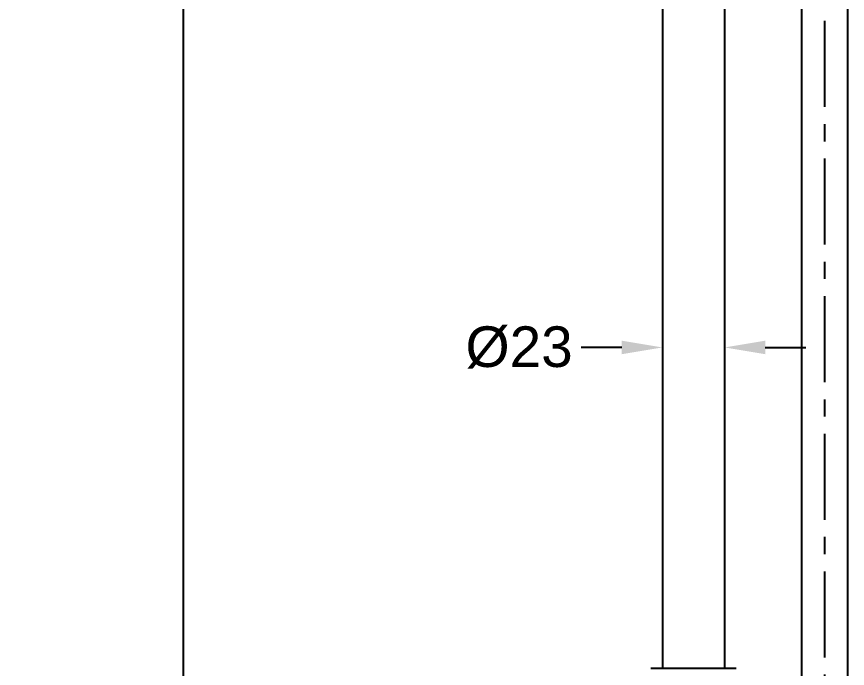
# Model space of a CAD drawing. Header units: millimetres. Extents: x 19741 to 22117, y -10160 to -6800.
# Drawn here: x 20694.7 to 21001.6, y -8629.1 to -8388.4 of the extents above; entities that cross this region are included whole.
import ezdxf

# ---------------------------------------------------------------- set-up
doc = ezdxf.new("R2010")
doc.units = ezdxf.units.MM
doc.linetypes.add('CENTERX2', pattern=[101.6, 63.5, -12.7, 12.7, -12.7])
doc.layers.add('CENTER', color=1, linetype='CENTERX2')
doc.styles.add('ARIAL', font='arial.ttf')
doc.dimstyles.get("Standard").update_dxf_attribs({"dimtxt": 15, "dimasz": 15, "dimexe": 0.18, "dimexo": 0.0625, "dimgap": 4, "dimtad": 0, "dimdec": 1, "dimdsep": 46, "dimtxsty": 'ARIAL', "dimcen": 0, "dimclrd": 5, "dimclre": 5, "dimclrt": 5, "dimadec": 0, "dimazin": 0, "dimtfac": 1, "dimtdec": 1, "dimtofl": 0, "dimtmove": 0, "dimatfit": 3, "dimfxl": 1, "dimtolj": 1, "dimtzin": 0, "dimarcsym": 0})

# ---------------------------------------------------------------- blocks, each defined once
blk = doc.blocks.new('*D96')
at = {"color": 5, "lineweight": -2, "transparency": 16777216}
for p, q in [((20929.22, -8005.55), (20756.2, -8005.55)), ((20756.38, -8020.55), (20756.38, -8323.92)), ((20756.38, -8668.55), (20756.38, -8365.18)), ((20929.22, -8683.55), (20756.2, -8683.55))]:
    blk.add_line(p, q, dxfattribs=at)
at = {"color": 5, "transparency": 16777216}
for points in [[(20753.88, -8020.55), (20758.88, -8020.55), (20756.38, -8005.55)], [(20753.88, -8668.55), (20758.88, -8668.55), (20756.38, -8683.55)]]:
    blk.add_solid(points, dxfattribs=at)
at = {"layer": 'Defpoints', "color": 0, "transparency": 16777216}
for p in [(20929.29, -8005.55), (20756.38, -8683.55), (20929.29, -8683.55)]:
    blk.add_point(p, dxfattribs=at)
at = {"color": 5, "transparency": 16777216, "insert": (20756.38, -8344.55), "char_height": 15, "attachment_point": 5, "rotation": 90, "style": 'ARIAL'}
blk.add_mtext('\\A1;678', dxfattribs=at)
blk = doc.blocks.new('*D97')
at = {"color": 5, "lineweight": -2, "transparency": 16777216}
for p, q in [((20933.29, -8476.25), (20933.29, -8510.74)), ((20956.29, -8476.25), (20956.29, -8510.74)), ((20918.29, -8510.56), (20903.29, -8510.56)), ((20971.29, -8510.56), (20986.29, -8510.56))]:
    blk.add_line(p, q, dxfattribs=at)
at = {"color": 5, "transparency": 16777216}
for points in [[(20918.29, -8508.06), (20918.29, -8513.06), (20933.29, -8510.56)], [(20971.29, -8508.06), (20971.29, -8513.06), (20956.29, -8510.56)]]:
    blk.add_solid(points, dxfattribs=at)
at = {"layer": 'Defpoints', "color": 0, "transparency": 16777216}
for p in [(20933.29, -8476.19), (20956.29, -8476.19), (20933.29, -8510.56)]:
    blk.add_point(p, dxfattribs=at)
at = {"color": 5, "transparency": 16777216, "insert": (20880.38, -8510.56), "char_height": 15, "attachment_point": 5, "style": 'ARIAL'}
blk.add_mtext('\\A1;%%C23', dxfattribs=at)

msp = doc.modelspace()

# ---------------------------------------------------------------- linework, layer by layer
for p, q in [((20984.65, -8341), (20984.65, -9010.76)), ((21001.65, -8341), (21001.65, -9013.46))]:
    msp.add_line(p, q)
at = {"linetype": 'Continuous'}
for p, q in [((20933.29, -8382.18), (20933.29, -8629.05)), ((20956.29, -8382.18), (20956.29, -8629.05)), ((20960.59, -8629.05), (20928.99, -8629.05))]:
    msp.add_line(p, q, dxfattribs=at)
at = {"layer": 'CENTER', "ltscale": 0.5}
msp.add_lwpolyline([(20993.15, -8237.63), (20993.15, -9012.31, -1), (20694.74, -9012.31), (20694.74, -8867.33)], format="xyb", dxfattribs=at)

# ---------------------------------------------------------------- dimensions: what is measured, and where the dimension line sits
dim = msp.add_linear_dim(base=(20756.38, -8683.55), p1=(20929.29, -8005.55), p2=(20929.29, -8683.55), angle=90, dimstyle='Standard')
dim.commit()
dim.dimension.update_dxf_attribs({"geometry": '*D96', "text_midpoint": (20756.38, -8344.55), "dimtype": 160})
dim = msp.add_linear_dim(base=(20933.29, -8510.56), p1=(20956.29, -8476.19), p2=(20933.29, -8476.19), dimstyle='Standard', override={"dimdec": 0, "dimpost": '%%C<>', "dimtfillclr": 7})
dim.commit()
dim.dimension.update_dxf_attribs({"geometry": '*D97', "text_midpoint": (20880.38, -8510.56)})

doc.saveas('drawing.dxf')
